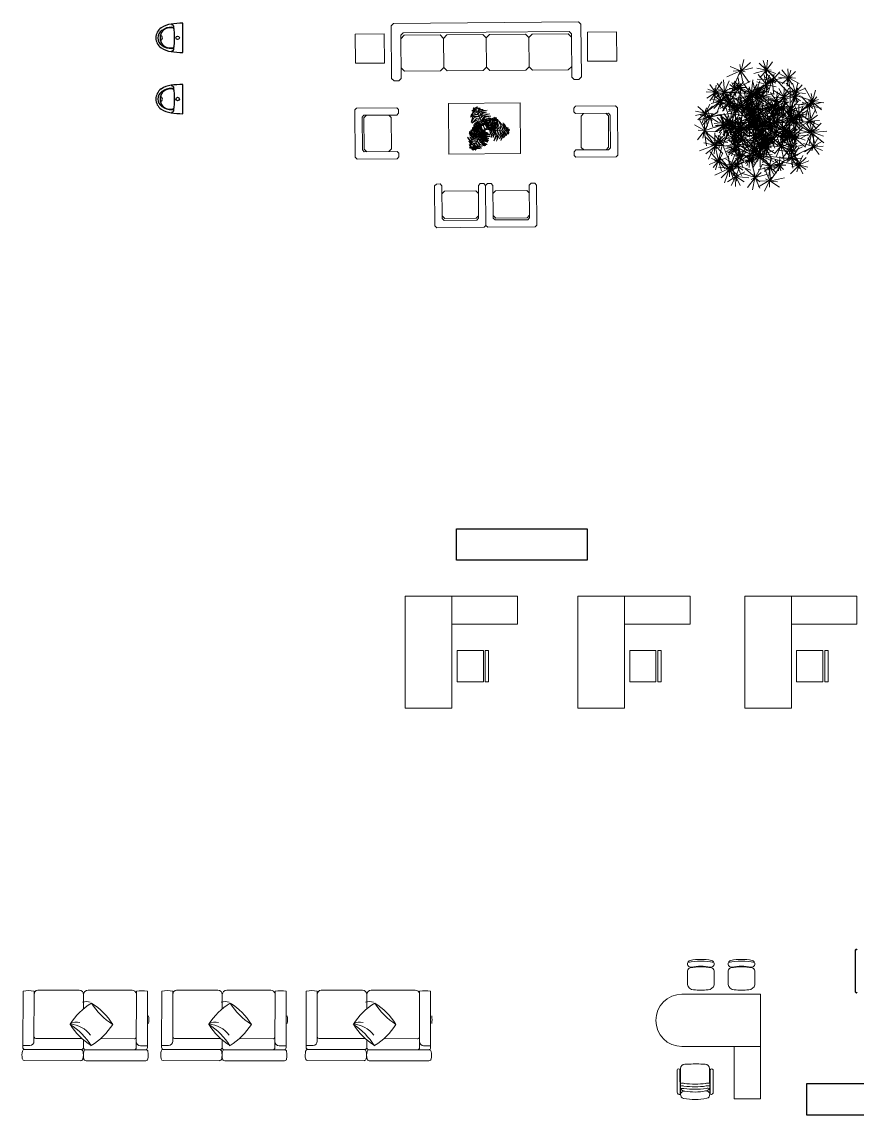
# Model space of a CAD drawing. Header units: millimetres. Extents: x 6919 to 14039, y 2520 to 4279.
# Drawn here: x 13147 to 13608, y 3676 to 4279 of the extents above; entities that cross this region are included whole.
import ezdxf

# ---------------------------------------------------------------- set-up
doc = ezdxf.new("R2010")
doc.units = ezdxf.units.MM
doc.layers.add('Edges', color=7, linetype='Continuous')
doc.layers.add('SectionCutEdges', color=7, linetype='Continuous')
doc.layers.add('Furniture', color=252, linetype='Continuous', lineweight=0)

# ---------------------------------------------------------------- blocks, each defined once
blk = doc.blocks.new('z_96')
at = {"color": 86, "linetype": 'Continuous'}
for p, q in [((-280, 150), (-254, 304)), ((-277, 144), (-209, 319)), ((-2, 184), (-55, 292)), ((1, 182), (29, 300)), ((6, 185), (92, 285)), ((-283, 139), (-471, 115)), ((-282, 143), (-440, 264)), ((-292, 134), (-431, 180)), ((-279, 142), (-398, 17)), ((-279, 140), (-327, 271)), ((-278, 140), (-313, -1)), ((-280, 150), (-304, 174)), ((-277, 137), (-129, 19)), ((-276, 141), (-147, 221)), ((-263, 140), (-131, 114)), ((-260, 142), (-98, 156)), ((-10, 183), (-130, 223)), ((-6, 186), (-100, 114)), ((2, 182), (-93, 262)), ((-5, 182), (-87, 72)), ((-1, 185), (126, 194)), ((2, 183), (70, 78)), ((4, 189), (59, 265)), ((10, 182), (88, 115)), ((393, 90), (285, 153)), ((393, 90), (354, 209)), ((393, 90), (479, 182)), ((396, 95), (439, 246)), ((-286, 137), (-375, 92)), ((-279, 135), (-307, 100)), ((-278, 131), (-222, 40)), ((-75, -25), (-112, 38)), ((-72, -35), (-42, 65)), ((164, -90), (143, 12)), ((163, -89), (239, 8)), ((393, 90), (274, 50)), ((393, 90), (294, 12)), ((391, 83), (363, 42)), ((393, 90), (515, 124)), ((393, 90), (494, 13)), ((393, 90), (517, 64)), ((393, 90), (443, -26)), ((409, 93), (456, 89)), ((-237, -199), (-267, -22)), ((-234, -202), (-196, -41)), ((-75, -39), (-157, -75)), ((-74, -33), (-152, -41)), ((-65, -33), (-136, -11)), ((-76, -36), (-103, -106)), ((-80, -29), (-90, -20)), ((-73, -35), (-72, -112)), ((-70, -40), (-38, -103)), ((-70, -41), (4, -57)), ((-68, -28), (-56, -19)), ((167, -95), (37, -175)), ((161, -92), (74, -95)), ((159, -86), (86, -29)), ((164, -102), (119, -171)), ((163, -86), (138, -56)), ((164, -93), (157, -141)), ((160, -93), (268, -148)), ((164, -92), (234, -170)), ((165, -92), (296, -74)), ((167, -88), (276, -25)), ((167, -91), (187, -100)), ((167, -104), (188, -213)), ((168, -88), (194, -72)), ((-237, -199), (-392, -169)), ((-242, -196), (-391, -241)), ((-242, -199), (-330, -310)), ((-246, -194), (-283, -164)), ((-241, -202), (-259, -277)), ((-242, -202), (-48, -207)), ((-236, -201), (-139, -307)), ((-231, -196), (-205, -162)), ((-231, -206), (-147, -236))]:
    blk.add_line(p, q, dxfattribs=at)
at = {"color": 251, "linetype": 'Continuous'}
for p, q in [((-18, -6), (-275, 142)), ((-5, -3), (1, 176)), ((0, 0), (389, 84)), ((-10, -6), (-236, -205)), ((-16, -6), (-75, -37)), ((-5, -19), (164, -92))]:
    blk.add_line(p, q, dxfattribs=at)
blk = doc.blocks.new('сосна 1')
for p, rotation in [((318, 388), 121.1570021628385), ((-413, 387), 205.4822314301707), ((-137, 361), 177.7388340989747), ((-117, 122), 55.05972244949476), ((-351, 122), 257.3134436407499), ((-143, -5), 121.1570021628385), ((286, 9), 60.73020616460848), ((-343, -102), 57.88453704712605), ((-274, 161), 177.7388340989747), ((174, 17), 349.7944254651076), ((234, -65), 73.86762904044271), ((98, -5), 177.7388340989747), ((327, 46), 177.7388340989747), ((-502, -282), 279.7984529833926), ((-175, -367), 63.19571700542104), ((-49, -394), 342.5348703671633), ((261, -459), 13.7229345296671)]:
    blk.add_blockref('z_96', p, dxfattribs=dict(rotation=rotation))
blk = doc.blocks.new('Office_desk_set')
for p, q in [((-1255, 243), (-1255, 404)), ((-795, 242), (-795, 404)), ((-555, 243), (-555, 404)), ((-95, 242), (-95, 404)), ((-1255, 165), (-1255, 243)), ((-795, 163), (-795, 242)), ((-555, 165), (-555, 243)), ((-95, 163), (-95, 242)), ((-1350, 0), (0, 0)), ((0, 0), (0, -900)), ((0, -900), (-1350, -900)), ((-450, -1800), (-450, -900)), ((-450, -900), (0, -900)), ((0, -900), (0, -1800)), ((-1434, -1303), (-1432, -1686)), ((-1384, -1303), (-1382, -1724)), ((-1375, -1303), (-1375, -1280)), ((-1375, -1302), (-1374, -1370)), ((-1301, -1206), (-1294, -1206)), ((-1261, -1206), (-1294, -1206)), ((-989, -1204), (-948, -1204)), ((-874, -1301), (-874, -1278)), ((-874, -1301), (-873, -1369)), ((-864, -1301), (-862, -1722)), ((-814, -1301), (-812, -1684)), ((-1375, -1371), (-1373, -1718)), ((-873, -1369), (-871, -1716)), ((0, -1800), (-450, -1800))]:
    blk.add_line(p, q)
at = {"linetype": 'Continuous'}
for centre, radius, start, end in [((-1197, 524), 58.3, 99.8988, 279.7522), ((-1025, -282), 882, 78.0899, 101.9101), ((-853, 524), 58.3, 260.2478, 80.1012), ((-497, 524), 58.3, 99.8988, 279.7522), ((-325, -282), 882, 78.0899, 101.9101), ((-153, 524), 58.3, 260.2478, 80.1012), ((-1006, -480), 963, 91.1567, 100.8714), ((-1044, -480), 963, 79.1286, 88.8433), ((-306, -480), 963, 91.1567, 100.8714), ((-344, -480), 963, 79.1286, 88.8433), ((-1142, 192), 117, 193.2566, 265.9234), ((-1025, 1829), 1758, 265.9234, 274.0766), ((-908, 192), 117, 274.0766, 345.8334), ((-442, 192), 117, 193.2566, 265.9234), ((-325, 1829), 1758, 265.9234, 274.0766), ((-208, 192), 117, 274.0766, 345.8334), ((-1115, -3115), 1915, 86.2317, 94.3849), ((-1295, -1565), 102, 220.0354, 267.4848), ((-1310, -1730), 63.6, 80.5561, 260.4095), ((-1107, -635), 1049, 259.4369, 269.1516), ((-1149, -636), 1049, 271.465, 281.1797), ((-951, -1563), 102, 273.1318, 320.9947), ((-935, -1728), 63.6, 280.2071, 100.0605), ((-1127, -851), 961, 258.3982, 282.2184)]:
    blk.add_arc(centre, radius, start, end, dxfattribs=at)
for centre, radius, start, end in [((-1025, -682), 1250, 79.6211, 100.3789), ((-325, -682), 1250, 79.6211, 100.3789), ((-1198, 395), 58, 100.0307, 171.6517), ((-1025, -350), 823, 77.1708, 102.8292), ((-853, 395), 58, 8.3483, 79.9693), ((-498, 395), 58, 100.0307, 171.6517), ((-325, -350), 823, 77.1708, 102.8292), ((-153, 395), 58, 8.3483, 79.9693), ((-1350, -450), 450, 90, 270), ((-1409, -1314), 27.5, 24.5958, 155.829), ((-1301, -1280), 74.1, 90.3083, 180.3083), ((-948, -1278), 74.1, 0.3083, 90.3083), ((-839, -1312), 27.5, 24.7876, 156.0208), ((-849, -1313), 27.5, 204.3355, 206.5711), ((-1394, -1688), 38.1, 177.6524, 288.8331), ((-1345, -1690), 158, 74.7531, 100.4859), ((-1345, -1690), 112, 74.7531, 104.4332), ((-1345, -1733), 112, 74.7531, 104.4332), ((-1132, -228), 1366, 262.2773, 278.3393), ((-1132, -271), 1366, 262.2773, 278.3393), ((-1132, -228), 1320, 262.2773, 278.3393), ((-904, -1687), 158, 78.6001, 104.4332), ((-904, -1687), 112, 73.6429, 104.4332), ((-903, -1731), 112, 73.6429, 104.4332), ((-850, -1686), 38.1, 251.7835, 2.9643)]:
    blk.add_arc(centre, radius, start, end)
blk = doc.blocks.new('L_shaped offce desks')
for p, q in [((0, 1050, -35), (0, 1800, -35)), ((0, 1800, -35), (1800, 1800, -35)), ((1800, 1800, -35), (1800, 0, -35)), ((1800, 1050, -35), (0, 1050, -35)), ((424, 968, -35), (424, 546, -35)), ((927, 968, -35), (424, 968, -35)), ((927, 546, -35), (927, 968, -35)), ((1350, 0, -35), (1350, 1050, -35)), ((424, 546, -35), (927, 546, -35)), ((424, 517, -35), (424, 463, -35)), ((927, 517, -35), (424, 517, -35)), ((424, 463, -35), (927, 463, -35)), ((927, 463, -35), (927, 517, -35)), ((1800, 0, -35), (1350, 0, -35))]:
    blk.add_line(p, q)
blk = doc.blocks.new('URINARIO E-01')
at = {"layer": 'Edges'}
blk.add_line((-0.179, 0), (0.179, 0), dxfattribs=at)
blk.add_circle((0, -0.062), 0.0217, dxfattribs=at)
for centre, radius, start, end in [((1.552, 0.066), 1.733, 182.1803, 186.902), ((-0.13, -0.137), 0.0309, 96.1787, 179.6284), ((0, -1.337), 1.238, 90, 96.1787), ((-0.099, -0.134), 0.0309, 94.7005, 178.5474), ((0.068, -0.138), 0.198, 178.5474, 216.6603), ((0.049, -0.148), 0.173, 170.4634, 186.3292), ((-0.061, -0.13), 0.0619, 162.6845, 170.4634), ((0, -1.337), 1.238, 83.8213, 90), ((-0.068, -0.138), 0.198, 323.3397, 1.4526), ((0.099, -0.134), 0.0309, 1.4526, 85.2995), ((0.061, -0.13), 0.0619, 9.5366, 17.3155), ((-0.049, -0.148), 0.173, 353.6708, 9.5366), ((0.13, -0.137), 0.0309, 0.3716, 83.8213), ((-1.552, 0.066), 1.733, 353.098, 357.8197), ((0.102, -0.11), 0.272, 186.902, 214.3731), ((0, -0.153), 0.124, 186.3292, 270), ((0, -0.179), 0.149, 214.3731, 270), ((0, -0.192), 0.111, 215.476, 270), ((0, -0.279), 0.0309, 90, 170.5862), ((0, -0.153), 0.124, 270, 353.6708), ((0, -0.279), 0.0309, 9.4138, 90), ((0, -0.192), 0.111, 270, 324.524), ((0, -0.179), 0.149, 270, 325.6269), ((-0.102, -0.11), 0.272, 325.6269, 353.098)]:
    blk.add_arc(centre, radius, start, end, dxfattribs=at)
blk = doc.blocks.new('Cupboard')
at = {"layer": 'SectionCutEdges', "color": 251, "true_color": 0x636466}
blk.add_lwpolyline([(-72.04, 17.38), (-0.04, 17.38), (0, 0), (-72.04, 0)], close=True, dxfattribs=at)
blk = doc.blocks.new('Single_sofa')
at = {"layer": 'Furniture', "color": 251, "true_color": 0x636466}
for p, q in [((-0.93, 7.28), (-0.83, 38.24)), ((5.26, 38.23), (5.22, 10.64)), ((30.15, 38.81), (7.32, 38.85)), ((32.58, 36.33), (32.57, 28.51)), ((59.26, 38.73), (35.03, 38.76)), ((61.65, 38.14), (61.6, 7.14)), ((67.74, 7.17), (67.74, 38.14)), ((31.76, 12.11), (6.3, 12.15)), ((42.11, 12.08), (60.73, 12.02)), ((2.95, 8.2), (-0.93, 8.21)), ((31.04, 6.01), (-0.02, 6.06)), ((32.49, 7.19), (32.5, 11.36)), ((63.87, 8.11), (67.74, 8.1)), ((0, 0), (31.02, -0.1)), ((66.84, 5.95), (33.7, 5.96)), ((66.82, -0.15), (33.89, -0.14))]:
    blk.add_line(p, q, dxfattribs=at)
for centre, radius, start, end in [((2.18, 23.46), 15.09, 78.20063, 101.48421), ((7.71, 36.44), 2.44, 99.36926, 179.81441), ((30.14, 36.37), 2.44, 359.81441, 89.81441), ((35.02, 36.32), 2.44, 89.91174, 179.81441), ((59.25, 36.28), 2.44, 11.81987, 89.81441), ((64.69, 23.36), 15.09, 78.33927, 101.62285), ((56.2, 0.44), 36.69, 121.71132, 147.83709), ((34.14, 25.22), 7.22, 72.88984, 107.95776), ((68.12, 50.94), 36.69, 211.71132, 237.83709), ((17.39, 0.6), 36.69, 31.71132, 57.83709), ((57.39, 22.51), 11.11, 349.13452, 10.48464), ((5.52, -11.18), 36.69, 31.71132, 57.83709), ((28.69, 15.49), 5.72, 71.08247, 128.3079), ((24.57, 5.43), 14.55, 35.89187, 87.73623), ((56.35, 39.26), 36.69, 211.71132, 237.83709), ((17.54, 39.41), 36.69, 301.71132, 327.83709), ((6.26, 13.24), 1.09, 198.50002, 272.39084), ((60.58, 13.11), 1.09, 267.43265, 341.32347), ((-0.02, 4.84), 1.22, 89.91174, 162.80158), ((0.29, 7.28), 1.22, 179.81441, 269.91174), ((2.78, 10.64), 2.44, 273.95189, 359.91174), ((31.27, 7.23), 1.22, 269.81441, 359.81441), ((33.71, 7.18), 1.22, 179.81441, 269.91174), ((60.38, 7.14), 1.22, 269.81441, 359.81441), ((64.05, 10.55), 2.44, 179.91174, 265.87159), ((66.52, 7.17), 1.22, 269.91174, 0.00908), ((9.72, 3.04), 11.11, 168.81236, 190.16248), ((0, 1.22), 1.22, 197.8695, 269.81441), ((31.03, 1.13), 1.22, 269.81441, 349.14417), ((31.04, 4.79), 1.22, 10.48464, 89.81441), ((21.32, 2.99), 11.11, 349.14417, 10.48464), ((42.24, 2.92), 9.77, 167.69328, 192.44985), ((33.89, 4.74), 1.22, 89.91174, 167.69328), ((33.89, 1.08), 1.22, 192.44985, 269.91174), ((66.82, 1.07), 1.22, 269.91174, 349.13452), ((66.84, 4.73), 1.22, 10.48464, 89.81441), ((57.11, 2.93), 11.11, 349.13452, 10.48464)]:
    blk.add_arc(centre, radius, start, end, dxfattribs=at)

msp = doc.modelspace()

# ---------------------------------------------------------------- linework, layer by layer
at = {"color": 251, "true_color": 0x636466}
for p, q in [((13606.71, 3743.97), (13606.71, 3767.18)), ((13607.05, 3767.52), (13607.23, 3767.52)), ((13607.05, 3743.63), (13607.23, 3743.63))]:
    msp.add_line(p, q, dxfattribs=at)
for centre, start, end in [((13607.05, 3767.18), 90, 180), ((13607.23, 3767.18), 0, 90), ((13607.05, 3743.97), 180, 270), ((13607.23, 3743.97), 270, 0)]:
    msp.add_arc(centre, 0.342, start, end, dxfattribs=at)
at = {"layer": 'Furniture'}
for p, q in [((13474.94, 4273.27), (13458.88, 4273.14)), ((13458.88, 4273.14), (13459.02, 4257.08)), ((13475.08, 4257.21), (13474.94, 4273.27)), ((13330.86, 4272.08), (13346.92, 4272.22)), ((13330.99, 4256.02), (13330.86, 4272.08)), ((13346.92, 4272.22), (13347.05, 4256.15)), ((13347.05, 4256.15), (13330.99, 4256.02)), ((13459.02, 4257.08), (13475.08, 4257.21))]:
    msp.add_line(p, q, dxfattribs=at)
at = {"layer": 'Furniture', "linetype": 'ByBlock'}
for p, q in [((13357.95, 4271.43), (13356.1, 4269.55)), ((13377.72, 4271.59), (13357.95, 4271.43)), ((13377.72, 4271.59), (13379.6, 4269.74)), ((13381.45, 4271.63), (13379.6, 4269.74)), ((13379.73, 4253.67), (13379.6, 4269.74)), ((13401.22, 4271.79), (13381.45, 4271.63)), ((13401.22, 4271.79), (13403.1, 4269.94)), ((13404.95, 4271.82), (13403.1, 4269.94)), ((13403.23, 4253.87), (13403.1, 4269.94)), ((13403.23, 4253.87), (13403.1, 4269.94)), ((13424.72, 4271.98), (13404.95, 4271.82)), ((13424.72, 4271.98), (13426.6, 4270.13)), ((13428.45, 4272.01), (13426.6, 4270.13)), ((13426.74, 4254.06), (13426.6, 4270.13)), ((13426.74, 4254.06), (13426.6, 4270.13)), ((13448.22, 4272.18), (13428.45, 4272.01)), ((13450.1, 4270.33), (13448.22, 4272.18)), ((13358.12, 4251.63), (13356.23, 4253.48)), ((13377.88, 4251.79), (13358.12, 4251.63)), ((13377.88, 4251.79), (13379.73, 4253.67)), ((13381.62, 4251.82), (13379.73, 4253.67)), ((13401.38, 4251.99), (13381.62, 4251.82)), ((13401.38, 4251.99), (13403.23, 4253.87)), ((13405.12, 4252.02), (13403.23, 4253.87)), ((13424.88, 4252.18), (13405.12, 4252.02)), ((13424.88, 4252.18), (13426.74, 4254.06)), ((13428.62, 4252.21), (13426.74, 4254.06)), ((13448.38, 4252.37), (13428.62, 4252.21)), ((13450.24, 4254.26), (13448.38, 4252.37)), ((13335.73, 4225.89), (13337.14, 4227.32)), ((13335.73, 4225.89), (13335.87, 4208.66)), ((13350.79, 4226.02), (13349.36, 4227.43)), ((13350.79, 4226.02), (13350.93, 4208.78)), ((13455.4, 4226.88), (13456.81, 4228.31)), ((13455.4, 4226.88), (13455.54, 4209.64)), ((13470.46, 4227.01), (13469.03, 4228.41)), ((13470.46, 4227.01), (13470.6, 4209.77)), ((13335.87, 4208.66), (13337.31, 4207.25)), ((13350.93, 4208.78), (13349.52, 4207.35)), ((13455.54, 4209.64), (13456.97, 4208.24)), ((13470.6, 4209.77), (13469.19, 4208.34)), ((13380.14, 4185.46), (13378.74, 4184.03)), ((13380.14, 4185.46), (13397.38, 4185.6)), ((13397.38, 4185.6), (13398.81, 4184.2)), ((13408.25, 4185.69), (13406.84, 4184.26)), ((13408.25, 4185.69), (13425.49, 4185.84)), ((13425.49, 4185.84), (13426.92, 4184.43)), ((13380.27, 4170.4), (13378.84, 4171.81)), ((13397.51, 4170.55), (13398.91, 4171.98)), ((13408.38, 4170.64), (13406.94, 4172.04)), ((13408.38, 4170.64), (13425.61, 4170.78)), ((13425.61, 4170.78), (13427.02, 4172.21)), ((13380.27, 4170.4), (13397.51, 4170.55))]:
    msp.add_line(p, q, dxfattribs=at)
for points in [[(13352.33, 4246.3), (13351, 4247.61), (13350.76, 4276.65), (13352.07, 4277.98), (13453.99, 4278.83), (13455.32, 4277.52), (13455.56, 4248.47), (13454.26, 4247.14), (13451.61, 4247.12), (13450.28, 4248.43), (13450.09, 4272.19), (13448.76, 4273.5), (13357.4, 4272.75), (13356.09, 4271.42), (13356.28, 4247.65), (13354.97, 4246.32)], [(13354.98, 4204.38), (13353.99, 4203.37), (13331.9, 4203.19), (13330.89, 4204.18), (13330.68, 4230.28), (13331.67, 4231.3), (13353.76, 4231.48), (13354.77, 4230.48), (13354.78, 4228.47), (13353.79, 4227.46), (13335.72, 4227.31), (13334.72, 4226.3), (13334.87, 4208.23), (13335.89, 4207.24), (13353.95, 4207.39), (13354.97, 4206.39)], [(13382.27, 4233.81), (13421.8, 4234.14), (13422.03, 4206.22), (13382.5, 4205.89)], [(13451.56, 4205.18), (13452.58, 4204.18), (13474.66, 4204.37), (13475.66, 4205.38), (13475.44, 4231.48), (13474.43, 4232.47), (13452.34, 4232.29), (13451.35, 4231.28), (13451.36, 4229.27), (13452.38, 4228.28), (13470.45, 4228.43), (13471.46, 4227.43), (13471.61, 4209.36), (13470.61, 4208.35), (13452.54, 4208.2), (13451.55, 4207.19)], [(13401.78, 4189.66), (13402.79, 4188.66), (13402.97, 4166.58), (13401.98, 4165.56), (13375.88, 4165.35), (13374.87, 4166.34), (13374.68, 4188.43), (13375.68, 4189.44), (13377.69, 4189.46), (13378.7, 4188.46), (13378.85, 4170.39), (13379.86, 4169.4), (13397.93, 4169.55), (13398.93, 4170.56), (13398.78, 4188.63), (13399.77, 4189.64)], [(13429.89, 4189.89), (13430.9, 4188.89), (13431.08, 4166.81), (13430.09, 4165.8), (13403.99, 4165.58), (13402.97, 4166.58), (13402.79, 4188.66), (13403.79, 4189.67), (13405.79, 4189.69), (13406.81, 4188.69), (13406.96, 4170.62), (13407.97, 4169.63), (13426.04, 4169.78), (13427.03, 4170.79), (13426.88, 4188.86), (13427.88, 4189.87)]]:
    msp.add_lwpolyline(points, close=True, dxfattribs=at)
at = {"layer": 'Furniture', "linetype": 'Continuous'}
for points in [[(13397.1, 4231.13, 13.48), (13395.94, 4230.86, 12.94), (13396.32, 4231.36, 12.79)], [(13397.56, 4230.16, 14.53), (13397.47, 4230.16, 14.53), (13396.93, 4231.32, 13.25), (13397.01, 4231.32, 13.25)], [(13397.09, 4231.16, 13.43), (13398.49, 4231.94, 12.91), (13397.71, 4231.87, 12.83)], [(13397.53, 4230.52, 14.16), (13398.6, 4231.14, 13.74), (13399.73, 4231.33, 13.78), (13397.99, 4231.41, 13.36)], [(13398.17, 4229, 15.12), (13399.37, 4230.37, 14.46), (13401.51, 4230.58, 14.4), (13399.01, 4230.84, 14.21)], [(13398.71, 4227.72, 15.61), (13395.92, 4227.28, 15.2), (13394.46, 4226.34, 14.88), (13395.71, 4227.87, 15.27)], [(13398.18, 4228.84, 15.23), (13395.71, 4228.02, 14.58), (13394.66, 4227.23, 14.45), (13395.74, 4228.68, 14.36)], [(13399.21, 4226.65, 15.51), (13396.51, 4226.05, 15.08), (13394.9, 4223.54, 14.5), (13395.77, 4226.6, 15.08)], [(13399.85, 4225.3, 15.38), (13397.87, 4224.61, 15.03), (13395.14, 4222.9, 14.43), (13397.8, 4225.61, 15.18)], [(13397.35, 4230.61, 14.06), (13396.09, 4229.97, 13.75), (13395.28, 4229.82, 13.34), (13396.34, 4230.59, 13.41)], [(13397.82, 4229.6, 14.83), (13395.6, 4229.13, 14.16), (13396.79, 4230.05, 14.29)], [(13398.57, 4228.01, 15.64), (13398.49, 4228.01, 15.64), (13397.47, 4230.16, 14.53), (13397.56, 4230.16, 14.53)], [(13400.59, 4223.73, 15.21), (13400.51, 4223.73, 15.21), (13398.49, 4228.01, 15.63), (13398.57, 4228.01, 15.63)], [(13398.6, 4227.95, 15.62), (13399.72, 4229.33, 15.4), (13403.62, 4230.13, 14.63), (13399.21, 4229.98, 15.5)], [(13399.14, 4226.69, 15.51), (13401, 4228.5, 15.14), (13403.19, 4229.03, 14.71), (13400.29, 4228.99, 15.29)], [(13399.82, 4225.5, 15.37), (13401.47, 4227.21, 15.05), (13405.16, 4228.19, 14.32), (13401.15, 4227.88, 15.11)], [(13400.33, 4224.29, 15.26), (13402.55, 4226.21, 14.83), (13405.58, 4226.86, 14.23), (13402.15, 4226.91, 14.91)], [(13400.76, 4223.38, 14.81), (13402.21, 4224.76, 14.97), (13404.15, 4225.57, 14.36), (13401.85, 4225.26, 15.61)], [(13404.79, 4221.57, 18.59), (13403.88, 4223.01, 18.44), (13402.14, 4224.88, 17.87), (13404.51, 4223.18, 18.91)], [(13405.51, 4222.23, 19.28), (13404.5, 4224.23, 19.23), (13402.5, 4225.15, 18.19), (13404.69, 4224.87, 19.55)], [(13406.09, 4222.76, 19.83), (13405.16, 4224.84, 19.86), (13404.22, 4225.84, 19.54), (13405.5, 4225.07, 20.15)], [(13406.84, 4223.43, 20.05), (13405.8, 4225.28, 19.73), (13405.01, 4225.96, 19.53), (13406.33, 4225.43, 19.81)], [(13407.39, 4223.93, 20.12), (13406.66, 4225.66, 19.86), (13407.59, 4224.91, 20.08)], [(13408.19, 4224.66, 20.03), (13407.5, 4225.56, 19.79), (13407.3, 4226.24, 19.6), (13408.1, 4225.57, 19.75)], [(13407.8, 4224.3, 20.16), (13407.71, 4224.3, 20.16), (13408.75, 4225.24, 19.78), (13408.83, 4225.24, 19.78)], [(13408.65, 4225.08, 19.86), (13408.32, 4226.04, 19.58), (13408.81, 4225.88, 19.59)], [(13408.69, 4225.11, 19.83), (13409.76, 4224.35, 19.52), (13409.52, 4224.93, 19.57)], [(13395.32, 4217.58, 20.03), (13394.81, 4218.46, 19.79), (13394.8, 4219.38, 19.69), (13394.43, 4217.99, 19.72)], [(13396.8, 4217.95, 20.04), (13395.7, 4219.02, 19.87), (13395.71, 4220.71, 19.54), (13395.24, 4218.79, 19.93)], [(13397.76, 4218.17, 19.93), (13396.81, 4219.24, 20.09), (13396.29, 4222.31, 19.18), (13396.35, 4218.95, 20.48)], [(13400.78, 4223.32, 14.78), (13399.36, 4223.04, 14.78), (13396.47, 4221.82, 14.13), (13398.52, 4223.23, 15.14)], [(13400.46, 4224.01, 15.25), (13397.83, 4223.23, 14.81), (13396.63, 4222.62, 14.57), (13398.89, 4224.33, 15.11)], [(13400.73, 4216.82, 13.89), (13399.05, 4217.31, 14.04), (13396.94, 4218.9, 13.27), (13398.05, 4217.38, 14.33)], [(13398.64, 4218.38, 19.3), (13397.4, 4220.07, 19.39), (13397.06, 4221.81, 18.91), (13397.05, 4219.61, 19.79)], [(13400.71, 4219.01, 17.78), (13400.63, 4219.01, 17.78), (13397.64, 4218.16, 19.96), (13397.72, 4218.16, 19.96)], [(13399.47, 4218.71, 18.66), (13398.3, 4220.22, 18.78), (13397.66, 4223.16, 18), (13397.83, 4220.09, 19.12)], [(13401.18, 4222.48, 13.86), (13399.89, 4222.34, 13.97), (13397.7, 4221.48, 13.54), (13399.86, 4222.84, 14.48)], [(13401.54, 4221.72, 13.01), (13400.21, 4221.66, 13.22), (13398.42, 4221.12, 13.03), (13400.08, 4222.08, 13.67)], [(13401.16, 4217.53, 13.04), (13399.8, 4217.95, 13.14), (13398.46, 4219.05, 12.57), (13399.52, 4217.65, 13.53)], [(13400.32, 4218.9, 18.07), (13399.01, 4220.88, 18.08), (13398.58, 4223.27, 17.39), (13398.51, 4220.69, 18.46)], [(13400.82, 4219.04, 17.35), (13400.04, 4220.41, 17.71), (13399.41, 4221.97, 17.25), (13399.91, 4220.27, 18.39)], [(13401.1, 4219.08, 16.34), (13400.42, 4220.26, 16.66), (13399.62, 4222.24, 16.08), (13400.01, 4220.86, 17.07)], [(13400.52, 4218.96, 17.94), (13400.67, 4216.75, 17.79), (13400.9, 4215.69, 17.61), (13400.11, 4217.77, 18.22)], [(13401.32, 4219.19, 15.42), (13400.77, 4220.16, 15.66), (13400.27, 4221.45, 15.21), (13400.64, 4220.17, 16.09)], [(13402.12, 4220.49, 11.64), (13402.03, 4220.49, 11.64), (13400.5, 4223.73, 15.22), (13400.59, 4223.73, 15.22)], [(13401.72, 4219.3, 13.87), (13401.64, 4219.3, 13.87), (13400.63, 4219.01, 17.78), (13400.71, 4219.01, 17.78)], [(13400.85, 4219.05, 17.31), (13400.92, 4217.9, 17.44), (13401.27, 4215.39, 17.04), (13400.86, 4217.32, 17.91)], [(13401.11, 4219.13, 16.29), (13401.14, 4218.12, 16.54), (13401.39, 4216.24, 16.31), (13400.99, 4218.23, 17.07)], [(13401.11, 4222.51, 13.89), (13402.37, 4223.72, 14.04), (13404.81, 4224.75, 13.27), (13402.93, 4224.54, 14.33)], [(13401.35, 4219.19, 15.37), (13401.35, 4218.18, 15.72), (13401.5, 4216.68, 15.7), (13401.22, 4218.19, 16.2)], [(13401.51, 4221.78, 13.04), (13402.55, 4222.75, 13.14), (13404.17, 4223.35, 12.57), (13402.44, 4223.14, 13.53)], [(13401.72, 4219.3, 13.87), (13401.64, 4219.3, 13.87), (13402.45, 4219.53, 9.05), (13402.54, 4219.53, 9.05)], [(13403.84, 4220.71, 17.31), (13403.26, 4221.71, 17.44), (13401.84, 4223.81, 17.04), (13403.06, 4222.26, 17.91)], [(13401.97, 4218.7, 11.64), (13401.88, 4218.7, 11.64), (13402.47, 4219.55, 7.33), (13402.56, 4219.55, 7.33)], [(13402.12, 4220.49, 11.64), (13402.03, 4220.49, 11.64), (13402.47, 4219.55, 7.33), (13402.56, 4219.55, 7.33)], [(13403.64, 4220.53, 16.29), (13403.16, 4221.42, 16.54), (13402.11, 4223, 16.31), (13403.35, 4221.39, 17.07)], [(13403.46, 4220.37, 15.37), (13403, 4221.28, 15.72), (13402.2, 4222.55, 15.7), (13403.12, 4221.32, 16.2)], [(13404.09, 4220.94, 17.94), (13402.98, 4222.86, 17.79), (13402.3, 4223.7, 17.61), (13403.93, 4222.19, 18.22)], [(13402.46, 4218.5, 16.8), (13402.37, 4218.5, 16.8), (13402.45, 4219.35, 11.98), (13402.54, 4219.35, 11.98)], [(13403.17, 4220.1, 13.87), (13403.08, 4220.1, 13.87), (13402.45, 4219.53, 9.05), (13402.54, 4219.53, 9.05)], [(13403.6, 4219.47, 11.64), (13403.51, 4219.47, 11.64), (13402.47, 4219.55, 7.33), (13402.56, 4219.55, 7.33)], [(13403.17, 4220.1, 13.87), (13403.08, 4220.1, 13.87), (13403.86, 4220.81, 17.78), (13403.94, 4220.81, 17.78)], [(13403.48, 4220.39, 15.42), (13404.4, 4219.76, 15.66), (13405.42, 4218.83, 15.21), (13404.53, 4219.81, 16.09)], [(13403.6, 4219.47, 11.64), (13403.51, 4219.47, 11.64), (13407.08, 4219.17, 15.22), (13407.16, 4219.17, 15.22)], [(13403.62, 4220.58, 16.34), (13404.76, 4219.82, 16.66), (13406.35, 4218.4, 16.08), (13405.4, 4219.46, 17.07)], [(13403.94, 4220.81, 17.78), (13403.86, 4220.81, 17.78), (13406.16, 4222.9, 19.96), (13406.25, 4222.9, 19.96)], [(13403.86, 4220.73, 17.35), (13405.16, 4219.86, 17.71), (13406.42, 4218.74, 17.25), (13405.22, 4220.04, 18.39)], [(13404.25, 4221.08, 18.07), (13406.3, 4219.89, 18.08), (13407.74, 4217.94, 17.39), (13406.66, 4220.28, 18.46)], [(13404.92, 4221.63, 18.66), (13406.64, 4220.79, 18.78), (13408.52, 4218.44, 18), (13407, 4221.12, 19.12)], [(13404.95, 4219.36, 13.01), (13405.56, 4220.53, 13.22), (13405.99, 4222.35, 13.03), (13405.99, 4220.44, 13.67)], [(13405.01, 4219.35, 13.04), (13405.33, 4217.96, 13.14), (13405.05, 4216.26, 12.57), (13405.73, 4217.87, 13.53)], [(13405.52, 4222.3, 19.3), (13407.38, 4221.33, 19.39), (13408.46, 4219.92, 18.91), (13407.49, 4221.9, 19.79)], [(13405.79, 4219.29, 13.86), (13406.31, 4220.47, 13.97), (13406.66, 4222.79, 13.54), (13406.75, 4220.25, 14.48)], [(13405.84, 4219.34, 13.89), (13406.26, 4217.64, 14.04), (13405.93, 4215.01, 13.27), (13406.7, 4216.74, 14.33)], [(13406.25, 4222.9, 19.97), (13406.16, 4222.9, 19.97), (13407.71, 4224.3, 20.15), (13407.8, 4224.3, 20.15)], [(13406.22, 4222.87, 19.93), (13407.54, 4222.34, 20.09), (13409.37, 4219.81, 19.18), (13407.82, 4222.8, 20.48)], [(13406.71, 4219.21, 14.78), (13407.18, 4220.59, 14.78), (13407.57, 4223.7, 14.13), (13407.76, 4221.21, 15.14)], [(13406.77, 4219.2, 14.81), (13407.25, 4217.25, 14.97), (13406.98, 4215.17, 14.36), (13407.86, 4217.32, 15.61)], [(13406.98, 4223.49, 20.04), (13408.44, 4223.02, 19.87), (13409.18, 4221.51, 19.54), (13408.75, 4223.43, 19.93)], [(13407.16, 4219.17, 15.21), (13407.08, 4219.17, 15.21), (13411.79, 4218.78, 15.63), (13411.87, 4218.78, 15.63)], [(13407.78, 4219.12, 15.26), (13408.33, 4216.23, 14.83), (13407.38, 4213.29, 14.23), (13409.14, 4216.23, 14.91)], [(13407.47, 4219.15, 15.25), (13408.11, 4221.81, 14.81), (13408.18, 4223.16, 14.57), (13408.53, 4220.35, 15.11)], [(13408.14, 4224.48, 20.03), (13408.99, 4223.92, 19.79), (13409.41, 4223.1, 19.69), (13409.12, 4224.51, 19.72)], [(13409.08, 4218.95, 15.37), (13409.74, 4216.67, 15.05), (13408.74, 4212.99, 14.32), (13410.48, 4216.61, 15.11)], [(13408.9, 4219.03, 15.38), (13409.29, 4221.09, 15.03), (13409.17, 4224.31, 14.43), (13410.18, 4220.65, 15.18)], [(13410.38, 4218.9, 15.51), (13411.21, 4221.55, 15.08), (13409.84, 4224.19, 14.5), (13412.06, 4221.91, 15.08)], [(13410.45, 4218.95, 15.51), (13411.09, 4216.43, 15.14), (13410.45, 4214.27, 14.71), (13411.87, 4216.8, 15.29)], [(13411.81, 4218.78, 15.62), (13412.45, 4217.12, 15.4), (13411.19, 4213.34, 14.63), (13413.27, 4217.24, 15.5)], [(13411.56, 4218.8, 15.61), (13412.57, 4221.44, 15.2), (13412.49, 4223.17, 14.88), (13413.19, 4221.32, 15.27)], [(13411.88, 4218.78, 15.64), (13411.79, 4218.78, 15.64), (13414.16, 4218.58, 14.53), (13414.25, 4218.58, 14.53)], [(13412.79, 4218.7, 15.23), (13413.32, 4221.25, 14.58), (13413.16, 4222.55, 14.45), (13413.88, 4220.89, 14.36)], [(13413.63, 4218.63, 14.83), (13414.33, 4220.79, 14.16), (13414.54, 4219.3, 14.29)], [(13414.74, 4218.54, 14.06), (13414.82, 4219.95, 13.75), (13415.09, 4220.73, 13.34), (13415.23, 4219.42, 13.41)], [(13415.31, 4218.49, 13.48), (13415.67, 4219.63, 12.94), (13415.9, 4219.06, 12.79)], [(13397.27, 4211.92, 15.62), (13395.51, 4212.21, 15.4), (13392.86, 4215.18, 14.63), (13395.2, 4211.44, 15.5)], [(13396.57, 4211.03, 15.12), (13394.79, 4211.39, 14.46), (13393.53, 4213.13, 14.4), (13394.56, 4210.84, 14.21)], [(13398.78, 4214.21, 15.37), (13396.47, 4214.78, 15.05), (13393.78, 4217.49, 14.32), (13396.05, 4214.17, 15.11)], [(13394.55, 4217.26, 19.83), (13393.93, 4218.42, 19.52), (13393.89, 4217.79, 19.57)], [(13398.09, 4213.02, 15.51), (13395.59, 4213.73, 15.14), (13394.04, 4215.37, 14.71), (13395.52, 4212.87, 15.29)], [(13394.6, 4217.27, 19.86), (13394.47, 4216.27, 19.58), (13394.1, 4216.62, 19.59)], [(13395.71, 4217.59, 20.16), (13395.63, 4217.59, 20.16), (13394.28, 4217.21, 19.78), (13394.37, 4217.21, 19.78)], [(13399.57, 4215.25, 15.26), (13396.8, 4216.21, 14.83), (13394.72, 4218.51, 14.23), (13396.39, 4215.52, 14.91)], [(13395.2, 4217.44, 20.03), (13395.42, 4216.33, 19.79), (13395.3, 4215.63, 19.6), (13394.88, 4216.59, 19.75)], [(13397.72, 4218.16, 19.97), (13397.64, 4218.16, 19.97), (13395.63, 4217.59, 20.15), (13395.71, 4217.59, 20.15)], [(13396.24, 4217.74, 20.12), (13396.12, 4215.87, 19.86), (13395.63, 4216.95, 20.08)], [(13396.96, 4217.94, 20.05), (13397.06, 4215.83, 19.73), (13397.47, 4214.87, 19.53), (13396.52, 4215.93, 19.81)], [(13400.15, 4216.08, 14.81), (13398.22, 4216.65, 14.97), (13396.56, 4217.92, 14.36), (13397.97, 4216.08, 15.61)], [(13399.93, 4215.76, 15.21), (13399.84, 4215.76, 15.21), (13397.14, 4211.87, 15.63), (13397.23, 4211.87, 15.63)], [(13397.93, 4218.22, 19.83), (13397.84, 4215.94, 19.86), (13398.24, 4214.63, 19.54), (13397.43, 4215.88, 20.15)], [(13398.09, 4213.1, 15.51), (13399.96, 4211.06, 15.08), (13402.94, 4210.93, 14.5), (13399.85, 4210.15, 15.08)], [(13398.68, 4218.43, 19.28), (13398.7, 4216.19, 19.23), (13400.08, 4214.49, 18.19), (13398.25, 4215.71, 19.55)], [(13402.2, 4216.19, 21.59), (13400.37, 4215.64, 21.7), (13398.59, 4215.97, 20.93), (13400.33, 4215.15, 22.05)], [(13402.33, 4217.05, 20.99), (13400.01, 4216.54, 21.01), (13398.82, 4216.87, 20.32), (13400.01, 4216.01, 21.39)], [(13398.94, 4214.33, 15.38), (13400.52, 4212.96, 15.03), (13403.38, 4211.45, 14.43), (13399.7, 4212.4, 15.18)], [(13399.62, 4218.7, 18.59), (13399.79, 4217.02, 18.44), (13400.52, 4214.56, 17.87), (13399.15, 4217.14, 18.91)], [(13402.09, 4214.4, 22.86), (13400.75, 4213.9, 23.01), (13399.6, 4213.9, 22.11), (13400.86, 4213.37, 23.41)], [(13402.21, 4215.3, 22.23), (13400.19, 4214.75, 22.32), (13399.64, 4214.92, 21.83), (13400.49, 4214.26, 22.71)], [(13401.95, 4213.43, 22.96), (13400.55, 4212.78, 22.8), (13399.69, 4212.91, 22.47), (13400.61, 4212.28, 22.86)], [(13402.44, 4217.84, 19.26), (13401.86, 4217.64, 19.59), (13399.73, 4217.6, 19.01), (13401.15, 4217.47, 19.99)], [(13399.75, 4215.5, 15.25), (13401.74, 4213.62, 14.81), (13402.87, 4212.89, 14.57), (13400.26, 4213.99, 15.11)], [(13401.97, 4218.7, 11.64), (13401.88, 4218.7, 11.64), (13399.84, 4215.76, 15.22), (13399.93, 4215.76, 15.22)], [(13402.37, 4217.57, 20.28), (13401.59, 4217.34, 20.64), (13399.9, 4217.31, 20.17), (13401.67, 4217.17, 21.32)], [(13400.18, 4216.13, 14.78), (13401.14, 4215.04, 14.78), (13403.65, 4213.14, 14.13), (13401.4, 4214.22, 15.14)], [(13402.42, 4218.09, 18.34), (13402.08, 4217.93, 18.59), (13400.7, 4217.92, 18.13), (13402.02, 4217.81, 19.02)], [(13400.71, 4216.89, 13.86), (13401.48, 4215.85, 13.97), (13403.31, 4214.38, 13.54), (13401.07, 4215.57, 14.48)], [(13401.19, 4217.58, 13.01), (13401.91, 4216.46, 13.22), (13403.27, 4215.19, 13.03), (13401.61, 4216.14, 13.67)], [(13402.08, 4214.36, 22.9), (13402, 4214.36, 22.9), (13401.81, 4212.28, 23.08), (13401.9, 4212.28, 23.08)], [(13402.36, 4217.46, 20.71), (13402.28, 4217.46, 20.71), (13402, 4214.36, 22.89), (13402.08, 4214.36, 22.89)], [(13402.01, 4213.57, 22.98), (13404.03, 4212.91, 22.65), (13403.94, 4212.94, 22.46), (13403.74, 4212.44, 22.74)], [(13402.1, 4214.57, 22.75), (13404.2, 4213.67, 22.78), (13404.44, 4213.56, 22.47), (13404.11, 4213.27, 23.08)], [(13402.17, 4215.35, 22.21), (13404.28, 4214.57, 22.15), (13404.54, 4214.53, 21.12), (13403.44, 4213.96, 22.48)], [(13402.26, 4216.32, 21.52), (13403.9, 4215.88, 21.37), (13405.32, 4215.67, 20.79), (13403.56, 4215.33, 21.84)], [(13402.46, 4218.5, 16.8), (13402.37, 4218.5, 16.8), (13402.28, 4217.46, 20.71), (13402.36, 4217.46, 20.71)], [(13402.35, 4217.26, 20.86), (13404.46, 4216.61, 20.72), (13404.76, 4216.51, 20.54), (13403.31, 4216.45, 21.14)], [(13402.38, 4217.6, 20.23), (13403.48, 4217.25, 20.37), (13405.18, 4216.75, 19.97), (13404, 4216.98, 20.83)], [(13402.4, 4217.87, 19.22), (13403.36, 4217.54, 19.46), (13404.43, 4217.16, 19.23), (13403.2, 4217.43, 20)], [(13402.42, 4218.11, 18.3), (13403.38, 4217.76, 18.64), (13404.05, 4217.43, 18.62), (13403.32, 4217.64, 19.13)], [(13412.93, 4218.63, 15.12), (13413.52, 4216.91, 14.46), (13412.64, 4214.95, 14.4), (13414.11, 4216.98, 14.21)], [(13414.25, 4218.58, 14.53), (13414.16, 4218.58, 14.53), (13415.44, 4218.47, 13.25), (13415.53, 4218.47, 13.25)], [(13414.57, 4218.43, 14.16), (13414.58, 4217.19, 13.74), (13414.17, 4216.11, 13.78), (13415.11, 4217.58, 13.36)], [(13415.34, 4218.49, 13.43), (13415.32, 4216.88, 12.91), (13415.65, 4217.59, 12.83)], [(13395.58, 4209.71, 14.16), (13394.5, 4210.32, 13.74), (13393.77, 4211.22, 13.78), (13394.58, 4209.67, 13.36)], [(13395.25, 4209.01, 13.43), (13393.86, 4209.84, 12.91), (13394.32, 4209.2, 12.83)], [(13395.87, 4209.92, 14.53), (13395.79, 4209.92, 14.53), (13395.06, 4208.86, 13.25), (13395.14, 4208.86, 13.25)], [(13395.26, 4209.04, 13.48), (13396.07, 4208.17, 12.94), (13395.46, 4208.24, 12.79)], [(13395.59, 4209.51, 14.06), (13396.78, 4208.74, 13.75), (13397.31, 4208.11, 13.34), (13396.11, 4208.65, 13.41)], [(13397.23, 4211.87, 15.64), (13397.14, 4211.87, 15.64), (13395.79, 4209.92, 14.53), (13395.87, 4209.92, 14.53)], [(13396.23, 4210.42, 14.83), (13397.75, 4208.74, 14.16), (13396.35, 4209.31, 14.29)], [(13396.71, 4211.12, 15.23), (13398.65, 4209.39, 14.58), (13399.86, 4208.87, 14.45), (13398.06, 4209.08, 14.36)], [(13397.41, 4212.13, 15.61), (13399.19, 4209.94, 15.2), (13400.73, 4209.15, 14.88), (13398.78, 4209.46, 15.27)], [(13401.76, 4211.91, 22.96), (13400.76, 4211.76, 22.71), (13400.46, 4211.93, 22.61), (13401.06, 4211.23, 22.64)], [(13401.9, 4212.28, 23.08), (13401.81, 4212.28, 23.08), (13401.68, 4210.89, 22.71), (13401.77, 4210.89, 22.71)], [(13401.79, 4211.13, 22.78), (13402.68, 4210.65, 22.51), (13402.22, 4210.43, 22.52)], [(13401.85, 4211.75, 22.95), (13402.97, 4211.55, 22.72), (13403.57, 4211.19, 22.52), (13402.53, 4211.14, 22.67)]]:
    msp.add_3dface(points, dxfattribs=at)

# ---------------------------------------------------------------- block references
for p in [(13458.76, 3982.06), (13651.82, 3676.14)]:
    msp.add_blockref('Cupboard', p)
at = {"rotation": 0.002006375567547318}
for p in [(13148.63, 3706.26), (13225.08, 3706.26), (13304.75, 3706.26)]:
    msp.add_blockref('Single_sofa', p, dxfattribs=at)
at = {"layer": 'Furniture', "xscale": 45.04062061949767, "yscale": 45.04062061949767, "zscale": 45.04062061949767, "rotation": 270}
for p in [(13235.8, 4270.01), (13235.8, 4236.28)]:
    msp.add_blockref('URINARIO E-01', p, dxfattribs=at)
at = {"layer": 'Furniture', "xscale": 0.0439811427389448, "yscale": 0.0439811427389448, "zscale": 0.0439811427389448}
msp.add_blockref('сосна 1', (13555.96, 4222.42), dxfattribs=at)
at = {"layer": 'Furniture', "color": 251, "true_color": 0x636466, "xscale": 0.03433785339930586, "yscale": 0.03433785339930586, "zscale": 0.03433785339930586, "rotation": 90}
for p in [(13420.28, 3900.4, 1.21), (13515.45, 3900.4, 1.21), (13607.47, 3900.4, 1.21)]:
    msp.add_blockref('L_shaped offce desks', p, dxfattribs=at)
at = {"layer": 'Furniture', "color": 251, "true_color": 0x636466, "xscale": 0.03202534400064723, "yscale": 0.03202534400064723, "zscale": 0.03202534400064723}
msp.add_blockref('Office_desk_set', (13554.24, 3742.8), dxfattribs=at)

doc.saveas('drawing.dxf')
